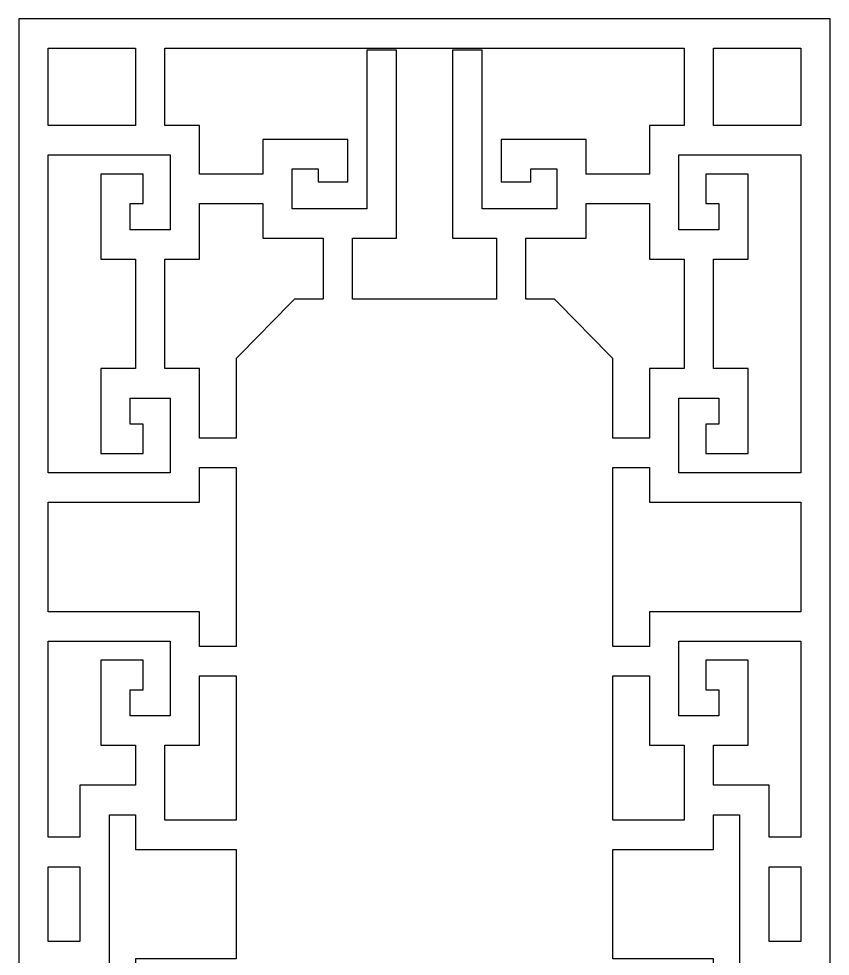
# Model space of a CAD drawing. Header units: centimetres. Extents: x -33 to 28, y -87 to 46.
# Drawn here: x -32.7 to 28.3, y -24.7 to 45.8 of the extents above; entities that cross this region are included whole.
import ezdxf

# ---------------------------------------------------------------- set-up
doc = ezdxf.new("R2010")
doc.units = ezdxf.units.CM
doc.header["$MEASUREMENT"] = 0
doc.layers.add('layer 1', color=7, linetype='Continuous')

msp = doc.modelspace()

# ---------------------------------------------------------------- linework, layer by layer
at = {"layer": 'layer 1', "color": 242}
for points, knots in [([(28.32138, 45.78749), (28.32138, 45.78749), (28.32138, 37.75961), (28.32138, 37.75961), (28.32138, 37.75961), (28.32138, 37.75961), (28.32138, 35.55055), (28.32138, 35.55055), (28.32138, 35.55055), (28.32138, 35.55055), (28.32138, 11.66928), (28.32138, 11.66928), (28.32138, 11.66928), (28.32138, 11.66928), (28.32138, 9.46022), (28.32138, 9.46022), (28.32138, 9.46022), (28.32138, 9.46022), (28.32138, 1.23308), (28.32138, 1.23308), (28.32138, 1.23308), (28.32138, 1.23308), (28.32138, -0.97598), (28.32138, -0.97598), (28.32138, -0.97598), (28.32138, -0.97598), (28.32138, -40.5116), (28.32138, -40.5116), (28.32138, -40.5116), (28.32138, -40.5116), (28.32138, -42.72066), (28.32138, -42.72066), (28.32138, -42.72066), (28.32138, -42.72066), (28.32138, -50.9478), (28.32138, -50.9478), (28.32138, -50.9478), (28.32138, -50.9478), (28.32138, -53.15686), (28.32138, -53.15686), (28.32138, -53.15686), (28.32138, -53.15686), (28.32138, -77.03813), (28.32138, -77.03813), (28.32138, -77.03813), (28.32138, -77.03813), (28.32138, -79.24719), (28.32138, -79.24719), (28.32138, -79.24719), (28.32138, -79.24719), (28.32138, -87.27496), (28.32138, -87.27496), (28.32138, -87.27496), (28.32138, -87.27496), (-32.66557, -87.27496), (-32.66557, -87.27496), (-32.66557, -87.27496), (-32.66557, -87.27496), (-32.66557, 45.78749), (-32.66557, 45.78749), (-32.66557, 45.78749), (-32.66557, 45.78749), (28.32138, 45.78749), (28.32138, 45.78749)], [0, 0, 0, 0, 0.05882353, 0.05882353, 0.05882353, 0.05882353, 0.11764706, 0.11764706, 0.11764706, 0.11764706, 0.17647059, 0.17647059, 0.17647059, 0.17647059, 0.23529412, 0.23529412, 0.23529412, 0.23529412, 0.29411765, 0.29411765, 0.29411765, 0.29411765, 0.35294118, 0.35294118, 0.35294118, 0.35294118, 0.41176471, 0.41176471, 0.41176471, 0.41176471, 0.47058824, 0.47058824, 0.47058824, 0.47058824, 0.52941176, 0.52941176, 0.52941176, 0.52941176, 0.58823529, 0.58823529, 0.58823529, 0.58823529, 0.64705882, 0.64705882, 0.64705882, 0.64705882, 0.70588235, 0.70588235, 0.70588235, 0.70588235, 0.76470588, 0.76470588, 0.76470588, 0.76470588, 0.82352941, 0.82352941, 0.82352941, 0.82352941, 0.88235294, 0.88235294, 0.88235294, 0.88235294, 1, 1, 1, 1]), ([(-30.44787, 37.75972), (-30.44787, 37.75972), (-23.89249, 37.75978), (-23.89249, 37.75978), (-23.89249, 37.75978), (-23.89249, 37.75978), (-23.89249, 43.56984), (-23.89249, 43.56984), (-23.89249, 43.56984), (-23.89249, 43.56984), (-30.44787, 43.56984), (-30.44787, 43.56984), (-30.44787, 43.56984), (-30.44787, 43.56984), (-30.44787, 37.75972), (-30.44787, 37.75972)], [0, 0, 0, 0, 0.2, 0.2, 0.2, 0.2, 0.4, 0.4, 0.4, 0.4, 0.6, 0.6, 0.6, 0.6, 1, 1, 1, 1]), ([(-21.67478, 43.56984), (-21.67478, 43.56984), (-21.67478, 37.75978), (-21.67478, 37.75978), (-21.67478, 37.75978), (-21.67478, 37.75978), (-20.17472, 37.75978), (-20.17472, 37.75978), (-20.17472, 37.75978), (-20.17472, 37.75978), (-19.07025, 37.75978), (-19.07025, 37.75978), (-19.07025, 37.75978), (-19.07025, 37.75978), (-19.0702, 36.65525), (-19.0702, 36.65525), (-19.0702, 36.65525), (-19.0702, 36.65525), (-19.0702, 34.10716), (-19.0702, 34.10716), (-19.0702, 34.10716), (-19.0702, 34.10716), (-14.32602, 34.10716), (-14.32602, 34.10716), (-14.32602, 34.10716), (-14.32602, 34.10716), (-14.32602, 35.61165), (-14.32602, 35.61165), (-14.32602, 35.61165), (-14.32602, 35.61165), (-14.32602, 36.7205), (-14.32602, 36.7205), (-14.32602, 36.7205), (-14.32602, 36.7205), (-13.21717, 36.7205), (-13.21717, 36.7205), (-13.21717, 36.7205), (-13.21717, 36.7205), (-9.04266, 36.7205), (-9.04266, 36.7205), (-9.04266, 36.7205), (-9.04266, 36.7205), (-7.93381, 36.7205), (-7.93381, 36.7205), (-7.93381, 36.7205), (-7.93381, 36.7205), (-7.93381, 35.61165), (-7.93381, 35.61165), (-7.93381, 35.61165), (-7.93381, 35.61165), (-7.93381, 33.5244), (-7.93381, 33.5244), (-7.93381, 33.5244), (-7.93381, 33.5244), (-10.15152, 33.5244), (-10.15152, 33.5244), (-10.15152, 33.5244), (-10.15152, 33.5244), (-10.15152, 34.5028), (-10.15152, 34.5028), (-10.15152, 34.5028), (-10.15152, 34.5028), (-12.10831, 34.5028), (-12.10831, 34.5028), (-12.10831, 34.5028), (-12.10831, 34.5028), (-12.10831, 31.49808), (-12.10831, 31.49808), (-12.10831, 31.49808), (-12.10831, 31.49808), (-6.49452, 31.49814), (-6.49452, 31.49814), (-6.49452, 31.49814), (-6.49452, 31.49814), (-6.49457, 43.43888), (-6.49457, 43.43888), (-6.49457, 43.43888), (-6.49457, 43.43888), (-4.28552, 43.43888), (-4.28552, 43.43888), (-4.28552, 43.43888), (-4.28552, 43.43888), (-4.28546, 30.39361), (-4.28546, 30.39361), (-4.28546, 30.39361), (-4.28546, 30.39361), (-4.28546, 29.28908), (-4.28546, 29.28908), (-4.28546, 29.28908), (-4.28546, 29.28908), (-5.38999, 29.28908), (-5.38999, 29.28908), (-5.38999, 29.28908), (-5.38999, 29.28908), (-7.59029, 29.28908), (-7.59029, 29.28908), (-7.59029, 29.28908), (-7.59029, 29.28908), (-7.59023, 24.71927), (-7.59023, 24.71927), (-7.59023, 24.71927), (-7.59023, 24.71927), (3.24593, 24.71927), (3.24593, 24.71927), (3.24593, 24.71927), (3.24593, 24.71927), (3.24598, 29.28908), (3.24598, 29.28908), (3.24598, 29.28908), (3.24598, 29.28908), (1.04574, 29.28908), (1.04574, 29.28908), (1.04574, 29.28908), (1.04574, 29.28908), (-0.05884, 29.28908), (-0.05884, 29.28908), (-0.05884, 29.28908), (-0.05884, 29.28908), (-0.05879, 30.39361), (-0.05879, 30.39361), (-0.05879, 30.39361), (-0.05879, 30.39361), (-0.05873, 43.43888), (-0.05873, 43.43888), (-0.05873, 43.43888), (-0.05873, 43.43888), (2.15033, 43.43888), (2.15033, 43.43888), (2.15033, 43.43888), (2.15033, 43.43888), (2.15027, 31.49814), (2.15027, 31.49814), (2.15027, 31.49814), (2.15027, 31.49814), (7.76401, 31.49808), (7.76401, 31.49808), (7.76401, 31.49808), (7.76401, 31.49808), (7.76401, 34.5028), (7.76401, 34.5028), (7.76401, 34.5028), (7.76401, 34.5028), (5.80721, 34.5028), (5.80721, 34.5028), (5.80721, 34.5028), (5.80721, 34.5028), (5.80721, 33.5244), (5.80721, 33.5244), (5.80721, 33.5244), (5.80721, 33.5244), (3.58951, 33.5244), (3.58951, 33.5244), (3.58951, 33.5244), (3.58951, 33.5244), (3.58951, 35.61165), (3.58951, 35.61165), (3.58951, 35.61165), (3.58951, 35.61165), (3.58951, 36.7205), (3.58951, 36.7205), (3.58951, 36.7205), (3.58951, 36.7205), (4.69836, 36.7205), (4.69836, 36.7205), (4.69836, 36.7205), (4.69836, 36.7205), (8.87286, 36.7205), (8.87286, 36.7205), (8.87286, 36.7205), (8.87286, 36.7205), (9.98172, 36.7205), (9.98172, 36.7205), (9.98172, 36.7205), (9.98172, 36.7205), (9.98172, 35.61165), (9.98172, 35.61165), (9.98172, 35.61165), (9.98172, 35.61165), (9.98172, 34.10716), (9.98172, 34.10716), (9.98172, 34.10716), (9.98172, 34.10716), (14.726, 34.10716), (14.726, 34.10716), (14.726, 34.10716), (14.726, 34.10716), (14.726, 36.65514), (14.726, 36.65514), (14.726, 36.65514), (14.726, 36.65514), (14.726, 37.75967), (14.726, 37.75967), (14.726, 37.75967), (14.726, 37.75967), (15.83053, 37.75967), (15.83053, 37.75967), (15.83053, 37.75967), (15.83053, 37.75967), (17.3307, 37.75967), (17.3307, 37.75967), (17.3307, 37.75967), (17.3307, 37.75967), (17.3307, 43.56984), (17.3307, 43.56984), (17.3307, 43.56984), (17.3307, 43.56984), (-21.67478, 43.56984), (-21.67478, 43.56984)], [0, 0, 0, 0, 0.01886792, 0.01886792, 0.01886792, 0.01886792, 0.03773585, 0.03773585, 0.03773585, 0.03773585, 0.05660377, 0.05660377, 0.05660377, 0.05660377, 0.0754717, 0.0754717, 0.0754717, 0.0754717, 0.09433962, 0.09433962, 0.09433962, 0.09433962, 0.11320755, 0.11320755, 0.11320755, 0.11320755, 0.13207547, 0.13207547, 0.13207547, 0.13207547, 0.1509434, 0.1509434, 0.1509434, 0.1509434, 0.16981132, 0.16981132, 0.16981132, 0.16981132, 0.18867925, 0.18867925, 0.18867925, 0.18867925, 0.20754717, 0.20754717, 0.20754717, 0.20754717, 0.22641509, 0.22641509, 0.22641509, 0.22641509, 0.24528302, 0.24528302, 0.24528302, 0.24528302, 0.26415094, 0.26415094, 0.26415094, 0.26415094, 0.28301887, 0.28301887, 0.28301887, 0.28301887, 0.30188679, 0.30188679, 0.30188679, 0.30188679, 0.32075472, 0.32075472, 0.32075472, 0.32075472, 0.33962264, 0.33962264, 0.33962264, 0.33962264, 0.35849057, 0.35849057, 0.35849057, 0.35849057, 0.37735849, 0.37735849, 0.37735849, 0.37735849, 0.39622642, 0.39622642, 0.39622642, 0.39622642, 0.41509434, 0.41509434, 0.41509434, 0.41509434, 0.43396226, 0.43396226, 0.43396226, 0.43396226, 0.45283019, 0.45283019, 0.45283019, 0.45283019, 0.47169811, 0.47169811, 0.47169811, 0.47169811, 0.49056604, 0.49056604, 0.49056604, 0.49056604, 0.50943396, 0.50943396, 0.50943396, 0.50943396, 0.52830189, 0.52830189, 0.52830189, 0.52830189, 0.54716981, 0.54716981, 0.54716981, 0.54716981, 0.56603774, 0.56603774, 0.56603774, 0.56603774, 0.58490566, 0.58490566, 0.58490566, 0.58490566, 0.60377358, 0.60377358, 0.60377358, 0.60377358, 0.62264151, 0.62264151, 0.62264151, 0.62264151, 0.64150943, 0.64150943, 0.64150943, 0.64150943, 0.66037736, 0.66037736, 0.66037736, 0.66037736, 0.67924528, 0.67924528, 0.67924528, 0.67924528, 0.69811321, 0.69811321, 0.69811321, 0.69811321, 0.71698113, 0.71698113, 0.71698113, 0.71698113, 0.73584906, 0.73584906, 0.73584906, 0.73584906, 0.75471698, 0.75471698, 0.75471698, 0.75471698, 0.77358491, 0.77358491, 0.77358491, 0.77358491, 0.79245283, 0.79245283, 0.79245283, 0.79245283, 0.81132075, 0.81132075, 0.81132075, 0.81132075, 0.83018868, 0.83018868, 0.83018868, 0.83018868, 0.8490566, 0.8490566, 0.8490566, 0.8490566, 0.86792453, 0.86792453, 0.86792453, 0.86792453, 0.88679245, 0.88679245, 0.88679245, 0.88679245, 0.90566038, 0.90566038, 0.90566038, 0.90566038, 0.9245283, 0.9245283, 0.9245283, 0.9245283, 0.94339623, 0.94339623, 0.94339623, 0.94339623, 0.96226415, 0.96226415, 0.96226415, 0.96226415, 1, 1, 1, 1]), ([(19.54841, 43.56984), (19.54841, 43.56984), (19.54841, 37.75967), (19.54841, 37.75967), (19.54841, 37.75967), (19.54841, 37.75967), (26.10367, 37.75961), (26.10367, 37.75961), (26.10367, 37.75961), (26.10367, 37.75961), (26.10367, 43.56984), (26.10367, 43.56984), (26.10367, 43.56984), (26.10367, 43.56984), (19.54841, 43.56984), (19.54841, 43.56984)], [0, 0, 0, 0, 0.2, 0.2, 0.2, 0.2, 0.4, 0.4, 0.4, 0.4, 0.6, 0.6, 0.6, 0.6, 1, 1, 1, 1]), ([(-30.44787, 11.66939), (-30.44787, 11.66939), (-21.27925, 11.66934), (-21.27925, 11.66934), (-21.27925, 11.66934), (-21.27925, 11.66934), (-21.2792, 17.28307), (-21.2792, 17.28307), (-21.2792, 17.28307), (-21.2792, 17.28307), (-24.28391, 17.28307), (-24.28391, 17.28307), (-24.28391, 17.28307), (-24.28391, 17.28307), (-24.28391, 15.32628), (-24.28391, 15.32628), (-24.28391, 15.32628), (-24.28391, 15.32628), (-23.30552, 15.32628), (-23.30552, 15.32628), (-23.30552, 15.32628), (-23.30552, 15.32628), (-23.30552, 13.10857), (-23.30552, 13.10857), (-23.30552, 13.10857), (-23.30552, 13.10857), (-25.39277, 13.10857), (-25.39277, 13.10857), (-25.39277, 13.10857), (-25.39277, 13.10857), (-26.50162, 13.10857), (-26.50162, 13.10857), (-26.50162, 13.10857), (-26.50162, 13.10857), (-26.50162, 14.21743), (-26.50162, 14.21743), (-26.50162, 14.21743), (-26.50162, 14.21743), (-26.50162, 18.39193), (-26.50162, 18.39193), (-26.50162, 18.39193), (-26.50162, 18.39193), (-26.50162, 19.50078), (-26.50162, 19.50078), (-26.50162, 19.50078), (-26.50162, 19.50078), (-25.39277, 19.50078), (-25.39277, 19.50078), (-25.39277, 19.50078), (-25.39277, 19.50078), (-23.89249, 19.50078), (-23.89249, 19.50078), (-23.89249, 19.50078), (-23.89249, 19.50078), (-23.89249, 27.71927), (-23.89249, 27.71927), (-23.89249, 27.71927), (-23.89249, 27.71927), (-25.39277, 27.71927), (-25.39277, 27.71927), (-25.39277, 27.71927), (-25.39277, 27.71927), (-26.50162, 27.71927), (-26.50162, 27.71927), (-26.50162, 27.71927), (-26.50162, 27.71927), (-26.50162, 28.82813), (-26.50162, 28.82813), (-26.50162, 28.82813), (-26.50162, 28.82813), (-26.50162, 33.00263), (-26.50162, 33.00263), (-26.50162, 33.00263), (-26.50162, 33.00263), (-26.50162, 34.11148), (-26.50162, 34.11148), (-26.50162, 34.11148), (-26.50162, 34.11148), (-25.39277, 34.11148), (-25.39277, 34.11148), (-25.39277, 34.11148), (-25.39277, 34.11148), (-23.30552, 34.11148), (-23.30552, 34.11148), (-23.30552, 34.11148), (-23.30552, 34.11148), (-23.30552, 31.89377), (-23.30552, 31.89377), (-23.30552, 31.89377), (-23.30552, 31.89377), (-24.28391, 31.89377), (-24.28391, 31.89377), (-24.28391, 31.89377), (-24.28391, 31.89377), (-24.28391, 29.93698), (-24.28391, 29.93698), (-24.28391, 29.93698), (-24.28391, 29.93698), (-21.2792, 29.93698), (-21.2792, 29.93698), (-21.2792, 29.93698), (-21.2792, 29.93698), (-21.27925, 35.55072), (-21.27925, 35.55072), (-21.27925, 35.55072), (-21.27925, 35.55072), (-30.44787, 35.55066), (-30.44787, 35.55066), (-30.44787, 35.55066), (-30.44787, 35.55066), (-30.44787, 11.66939), (-30.44787, 11.66939)], [0, 0, 0, 0, 0.03448276, 0.03448276, 0.03448276, 0.03448276, 0.06896552, 0.06896552, 0.06896552, 0.06896552, 0.10344828, 0.10344828, 0.10344828, 0.10344828, 0.13793103, 0.13793103, 0.13793103, 0.13793103, 0.17241379, 0.17241379, 0.17241379, 0.17241379, 0.20689655, 0.20689655, 0.20689655, 0.20689655, 0.24137931, 0.24137931, 0.24137931, 0.24137931, 0.27586207, 0.27586207, 0.27586207, 0.27586207, 0.31034483, 0.31034483, 0.31034483, 0.31034483, 0.34482759, 0.34482759, 0.34482759, 0.34482759, 0.37931034, 0.37931034, 0.37931034, 0.37931034, 0.4137931, 0.4137931, 0.4137931, 0.4137931, 0.44827586, 0.44827586, 0.44827586, 0.44827586, 0.48275862, 0.48275862, 0.48275862, 0.48275862, 0.51724138, 0.51724138, 0.51724138, 0.51724138, 0.55172414, 0.55172414, 0.55172414, 0.55172414, 0.5862069, 0.5862069, 0.5862069, 0.5862069, 0.62068966, 0.62068966, 0.62068966, 0.62068966, 0.65517241, 0.65517241, 0.65517241, 0.65517241, 0.68965517, 0.68965517, 0.68965517, 0.68965517, 0.72413793, 0.72413793, 0.72413793, 0.72413793, 0.75862069, 0.75862069, 0.75862069, 0.75862069, 0.79310345, 0.79310345, 0.79310345, 0.79310345, 0.82758621, 0.82758621, 0.82758621, 0.82758621, 0.86206897, 0.86206897, 0.86206897, 0.86206897, 0.89655172, 0.89655172, 0.89655172, 0.89655172, 0.93103448, 0.93103448, 0.93103448, 0.93103448, 1, 1, 1, 1]), ([(26.10367, 35.55055), (26.10367, 35.55055), (16.93506, 35.55061), (16.93506, 35.55061), (16.93506, 35.55061), (16.93506, 35.55061), (16.93501, 29.93687), (16.93501, 29.93687), (16.93501, 29.93687), (16.93501, 29.93687), (19.93972, 29.93687), (19.93972, 29.93687), (19.93972, 29.93687), (19.93972, 29.93687), (19.93972, 31.89366), (19.93972, 31.89366), (19.93972, 31.89366), (19.93972, 31.89366), (18.96132, 31.89366), (18.96132, 31.89366), (18.96132, 31.89366), (18.96132, 31.89366), (18.96132, 34.11137), (18.96132, 34.11137), (18.96132, 34.11137), (18.96132, 34.11137), (21.04858, 34.11137), (21.04858, 34.11137), (21.04858, 34.11137), (21.04858, 34.11137), (22.15743, 34.11137), (22.15743, 34.11137), (22.15743, 34.11137), (22.15743, 34.11137), (22.15743, 33.00252), (22.15743, 33.00252), (22.15743, 33.00252), (22.15743, 33.00252), (22.15743, 28.82802), (22.15743, 28.82802), (22.15743, 28.82802), (22.15743, 28.82802), (22.15743, 27.71916), (22.15743, 27.71916), (22.15743, 27.71916), (22.15743, 27.71916), (21.04858, 27.71916), (21.04858, 27.71916), (21.04858, 27.71916), (21.04858, 27.71916), (19.54841, 27.71916), (19.54841, 27.71916), (19.54841, 27.71916), (19.54841, 27.71916), (19.54841, 19.50073), (19.54841, 19.50073), (19.54841, 19.50073), (19.54841, 19.50073), (21.04858, 19.50073), (21.04858, 19.50073), (21.04858, 19.50073), (21.04858, 19.50073), (22.15743, 19.50073), (22.15743, 19.50073), (22.15743, 19.50073), (22.15743, 19.50073), (22.15743, 18.39187), (22.15743, 18.39187), (22.15743, 18.39187), (22.15743, 18.39187), (22.15743, 14.21732), (22.15743, 14.21732), (22.15743, 14.21732), (22.15743, 14.21732), (22.15743, 13.10846), (22.15743, 13.10846), (22.15743, 13.10846), (22.15743, 13.10846), (21.04858, 13.10846), (21.04858, 13.10846), (21.04858, 13.10846), (21.04858, 13.10846), (18.96132, 13.10846), (18.96132, 13.10846), (18.96132, 13.10846), (18.96132, 13.10846), (18.96132, 15.32617), (18.96132, 15.32617), (18.96132, 15.32617), (18.96132, 15.32617), (19.93972, 15.32617), (19.93972, 15.32617), (19.93972, 15.32617), (19.93972, 15.32617), (19.93972, 17.28302), (19.93972, 17.28302), (19.93972, 17.28302), (19.93972, 17.28302), (16.93501, 17.28302), (16.93501, 17.28302), (16.93501, 17.28302), (16.93501, 17.28302), (16.93506, 11.66923), (16.93506, 11.66923), (16.93506, 11.66923), (16.93506, 11.66923), (26.10367, 11.66928), (26.10367, 11.66928), (26.10367, 11.66928), (26.10367, 11.66928), (26.10367, 35.55055), (26.10367, 35.55055)], [0, 0, 0, 0, 0.03448276, 0.03448276, 0.03448276, 0.03448276, 0.06896552, 0.06896552, 0.06896552, 0.06896552, 0.10344828, 0.10344828, 0.10344828, 0.10344828, 0.13793103, 0.13793103, 0.13793103, 0.13793103, 0.17241379, 0.17241379, 0.17241379, 0.17241379, 0.20689655, 0.20689655, 0.20689655, 0.20689655, 0.24137931, 0.24137931, 0.24137931, 0.24137931, 0.27586207, 0.27586207, 0.27586207, 0.27586207, 0.31034483, 0.31034483, 0.31034483, 0.31034483, 0.34482759, 0.34482759, 0.34482759, 0.34482759, 0.37931034, 0.37931034, 0.37931034, 0.37931034, 0.4137931, 0.4137931, 0.4137931, 0.4137931, 0.44827586, 0.44827586, 0.44827586, 0.44827586, 0.48275862, 0.48275862, 0.48275862, 0.48275862, 0.51724138, 0.51724138, 0.51724138, 0.51724138, 0.55172414, 0.55172414, 0.55172414, 0.55172414, 0.5862069, 0.5862069, 0.5862069, 0.5862069, 0.62068966, 0.62068966, 0.62068966, 0.62068966, 0.65517241, 0.65517241, 0.65517241, 0.65517241, 0.68965517, 0.68965517, 0.68965517, 0.68965517, 0.72413793, 0.72413793, 0.72413793, 0.72413793, 0.75862069, 0.75862069, 0.75862069, 0.75862069, 0.79310345, 0.79310345, 0.79310345, 0.79310345, 0.82758621, 0.82758621, 0.82758621, 0.82758621, 0.86206897, 0.86206897, 0.86206897, 0.86206897, 0.89655172, 0.89655172, 0.89655172, 0.89655172, 0.93103448, 0.93103448, 0.93103448, 0.93103448, 1, 1, 1, 1]), ([(-16.32196, 14.28263), (-16.32196, 14.28263), (-16.32196, 19.80605), (-16.32196, 19.80605), (-16.32196, 19.80605), (-16.32196, 19.80605), (-16.32196, 20.25863), (-16.32196, 20.25863), (-16.32196, 20.25863), (-16.32196, 20.25863), (-16.00577, 20.58136), (-16.00577, 20.58136), (-16.00577, 20.58136), (-16.00577, 20.58136), (-12.27802, 24.38573), (-12.27802, 24.38573), (-12.27802, 24.38573), (-12.27802, 24.38573), (-11.95124, 24.71927), (-11.95124, 24.71927), (-11.95124, 24.71927), (-11.95124, 24.71927), (-11.48968, 24.71927), (-11.48968, 24.71927), (-11.48968, 24.71927), (-11.48968, 24.71927), (-9.79929, 24.71927), (-9.79929, 24.71927), (-9.79929, 24.71927), (-9.79929, 24.71927), (-9.79935, 29.28902), (-9.79935, 29.28902), (-9.79935, 29.28902), (-9.79935, 29.28902), (-13.21717, 29.28902), (-13.21717, 29.28902), (-13.21717, 29.28902), (-13.21717, 29.28902), (-14.32602, 29.28897), (-14.32602, 29.28897), (-14.32602, 29.28897), (-14.32602, 29.28897), (-14.32602, 30.39355), (-14.32602, 30.39355), (-14.32602, 30.39355), (-14.32602, 30.39355), (-14.32602, 31.8981), (-14.32602, 31.8981), (-14.32602, 31.8981), (-14.32602, 31.8981), (-19.07014, 31.8981), (-19.07014, 31.8981), (-19.07014, 31.8981), (-19.07014, 31.8981), (-19.07014, 28.82813), (-19.07014, 28.82813), (-19.07014, 28.82813), (-19.07014, 28.82813), (-19.07014, 27.71927), (-19.07014, 27.71927), (-19.07014, 27.71927), (-19.07014, 27.71927), (-20.17467, 27.71927), (-20.17467, 27.71927), (-20.17467, 27.71927), (-20.17467, 27.71927), (-21.67478, 27.71927), (-21.67478, 27.71927), (-21.67478, 27.71927), (-21.67478, 27.71927), (-21.67478, 19.50078), (-21.67478, 19.50078), (-21.67478, 19.50078), (-21.67478, 19.50078), (-20.17467, 19.50078), (-20.17467, 19.50078), (-20.17467, 19.50078), (-20.17467, 19.50078), (-19.07014, 19.50078), (-19.07014, 19.50078), (-19.07014, 19.50078), (-19.07014, 19.50078), (-19.07014, 18.39193), (-19.07014, 18.39193), (-19.07014, 18.39193), (-19.07014, 18.39193), (-19.0702, 14.28263), (-19.0702, 14.28263), (-19.0702, 14.28263), (-19.0702, 14.28263), (-16.32196, 14.28263), (-16.32196, 14.28263)], [0, 0, 0, 0, 0.04166667, 0.04166667, 0.04166667, 0.04166667, 0.08333333, 0.08333333, 0.08333333, 0.08333333, 0.125, 0.125, 0.125, 0.125, 0.16666667, 0.16666667, 0.16666667, 0.16666667, 0.20833333, 0.20833333, 0.20833333, 0.20833333, 0.25, 0.25, 0.25, 0.25, 0.29166667, 0.29166667, 0.29166667, 0.29166667, 0.33333333, 0.33333333, 0.33333333, 0.33333333, 0.375, 0.375, 0.375, 0.375, 0.41666667, 0.41666667, 0.41666667, 0.41666667, 0.45833333, 0.45833333, 0.45833333, 0.45833333, 0.5, 0.5, 0.5, 0.5, 0.54166667, 0.54166667, 0.54166667, 0.54166667, 0.58333333, 0.58333333, 0.58333333, 0.58333333, 0.625, 0.625, 0.625, 0.625, 0.66666667, 0.66666667, 0.66666667, 0.66666667, 0.70833333, 0.70833333, 0.70833333, 0.70833333, 0.75, 0.75, 0.75, 0.75, 0.79166667, 0.79166667, 0.79166667, 0.79166667, 0.83333333, 0.83333333, 0.83333333, 0.83333333, 0.875, 0.875, 0.875, 0.875, 0.91666667, 0.91666667, 0.91666667, 0.91666667, 1, 1, 1, 1]), ([(5.45499, 24.71927), (5.45499, 24.71927), (7.14555, 24.71927), (7.14555, 24.71927), (7.14555, 24.71927), (7.14555, 24.71927), (7.60705, 24.71927), (7.60705, 24.71927), (7.60705, 24.71927), (7.60705, 24.71927), (7.93389, 24.38573), (7.93389, 24.38573), (7.93389, 24.38573), (7.93389, 24.38573), (11.66157, 20.58136), (11.66157, 20.58136), (11.66157, 20.58136), (11.66157, 20.58136), (11.97776, 20.25863), (11.97776, 20.25863), (11.97776, 20.25863), (11.97776, 20.25863), (11.97776, 19.80605), (11.97776, 19.80605), (11.97776, 19.80605), (11.97776, 19.80605), (11.97776, 14.28263), (11.97776, 14.28263), (11.97776, 14.28263), (11.97776, 14.28263), (14.726, 14.28263), (14.726, 14.28263), (14.726, 14.28263), (14.726, 14.28263), (14.72595, 18.39187), (14.72595, 18.39187), (14.72595, 18.39187), (14.72595, 18.39187), (14.72589, 19.50073), (14.72589, 19.50073), (14.72589, 19.50073), (14.72589, 19.50073), (15.83048, 19.50073), (15.83048, 19.50073), (15.83048, 19.50073), (15.83048, 19.50073), (17.3307, 19.50073), (17.3307, 19.50073), (17.3307, 19.50073), (17.3307, 19.50073), (17.3307, 27.71916), (17.3307, 27.71916), (17.3307, 27.71916), (17.3307, 27.71916), (15.83048, 27.71916), (15.83048, 27.71916), (15.83048, 27.71916), (15.83048, 27.71916), (14.72589, 27.71916), (14.72589, 27.71916), (14.72589, 27.71916), (14.72589, 27.71916), (14.72595, 28.82802), (14.72595, 28.82802), (14.72595, 28.82802), (14.72595, 28.82802), (14.72595, 31.8981), (14.72595, 31.8981), (14.72595, 31.8981), (14.72595, 31.8981), (9.98172, 31.8981), (9.98172, 31.8981), (9.98172, 31.8981), (9.98172, 31.8981), (9.98172, 30.39355), (9.98172, 30.39355), (9.98172, 30.39355), (9.98172, 30.39355), (9.98172, 29.28897), (9.98172, 29.28897), (9.98172, 29.28897), (9.98172, 29.28897), (8.87286, 29.28902), (8.87286, 29.28902), (8.87286, 29.28902), (8.87286, 29.28902), (5.45504, 29.28902), (5.45504, 29.28902), (5.45504, 29.28902), (5.45504, 29.28902), (5.45499, 24.71927), (5.45499, 24.71927)], [0, 0, 0, 0, 0.04166667, 0.04166667, 0.04166667, 0.04166667, 0.08333333, 0.08333333, 0.08333333, 0.08333333, 0.125, 0.125, 0.125, 0.125, 0.16666667, 0.16666667, 0.16666667, 0.16666667, 0.20833333, 0.20833333, 0.20833333, 0.20833333, 0.25, 0.25, 0.25, 0.25, 0.29166667, 0.29166667, 0.29166667, 0.29166667, 0.33333333, 0.33333333, 0.33333333, 0.33333333, 0.375, 0.375, 0.375, 0.375, 0.41666667, 0.41666667, 0.41666667, 0.41666667, 0.45833333, 0.45833333, 0.45833333, 0.45833333, 0.5, 0.5, 0.5, 0.5, 0.54166667, 0.54166667, 0.54166667, 0.54166667, 0.58333333, 0.58333333, 0.58333333, 0.58333333, 0.625, 0.625, 0.625, 0.625, 0.66666667, 0.66666667, 0.66666667, 0.66666667, 0.70833333, 0.70833333, 0.70833333, 0.70833333, 0.75, 0.75, 0.75, 0.75, 0.79166667, 0.79166667, 0.79166667, 0.79166667, 0.83333333, 0.83333333, 0.83333333, 0.83333333, 0.875, 0.875, 0.875, 0.875, 0.91666667, 0.91666667, 0.91666667, 0.91666667, 1, 1, 1, 1]), ([(-30.44787, 1.23314), (-30.44787, 1.23314), (-20.17472, 1.23319), (-20.17472, 1.23319), (-20.17472, 1.23319), (-20.17472, 1.23319), (-19.07025, 1.23319), (-19.07025, 1.23319), (-19.07025, 1.23319), (-19.07025, 1.23319), (-19.0702, 0.12866), (-19.0702, 0.12866), (-19.0702, 0.12866), (-19.0702, 0.12866), (-19.0702, -1.37173), (-19.0702, -1.37173), (-19.0702, -1.37173), (-19.0702, -1.37173), (-16.32196, -1.37173), (-16.32196, -1.37173), (-16.32196, -1.37173), (-16.32196, -1.37173), (-16.32196, 12.06492), (-16.32196, 12.06492), (-16.32196, 12.06492), (-16.32196, 12.06492), (-19.0702, 12.06492), (-19.0702, 12.06492), (-19.0702, 12.06492), (-19.0702, 12.06492), (-19.0702, 10.56481), (-19.0702, 10.56481), (-19.0702, 10.56481), (-19.0702, 10.56481), (-19.07025, 9.46022), (-19.07025, 9.46022), (-19.07025, 9.46022), (-19.07025, 9.46022), (-20.17472, 9.46028), (-20.17472, 9.46028), (-20.17472, 9.46028), (-20.17472, 9.46028), (-30.44787, 9.46033), (-30.44787, 9.46033), (-30.44787, 9.46033), (-30.44787, 9.46033), (-30.44787, 1.23314), (-30.44787, 1.23314)], [0, 0, 0, 0, 0.07692308, 0.07692308, 0.07692308, 0.07692308, 0.15384615, 0.15384615, 0.15384615, 0.15384615, 0.23076923, 0.23076923, 0.23076923, 0.23076923, 0.30769231, 0.30769231, 0.30769231, 0.30769231, 0.38461538, 0.38461538, 0.38461538, 0.38461538, 0.46153846, 0.46153846, 0.46153846, 0.46153846, 0.53846154, 0.53846154, 0.53846154, 0.53846154, 0.61538462, 0.61538462, 0.61538462, 0.61538462, 0.69230769, 0.69230769, 0.69230769, 0.69230769, 0.76923077, 0.76923077, 0.76923077, 0.76923077, 0.84615385, 0.84615385, 0.84615385, 0.84615385, 1, 1, 1, 1]), ([(26.10367, 9.46022), (26.10367, 9.46022), (15.83053, 9.46017), (15.83053, 9.46017), (15.83053, 9.46017), (15.83053, 9.46017), (14.726, 9.46011), (14.726, 9.46011), (14.726, 9.46011), (14.726, 9.46011), (14.726, 10.5647), (14.726, 10.5647), (14.726, 10.5647), (14.726, 10.5647), (14.726, 12.06492), (14.726, 12.06492), (14.726, 12.06492), (14.726, 12.06492), (11.97776, 12.06492), (11.97776, 12.06492), (11.97776, 12.06492), (11.97776, 12.06492), (11.97776, -1.37173), (11.97776, -1.37173), (11.97776, -1.37173), (11.97776, -1.37173), (14.726, -1.37173), (14.726, -1.37173), (14.726, -1.37173), (14.726, -1.37173), (14.726, 0.12861), (14.726, 0.12861), (14.726, 0.12861), (14.726, 0.12861), (14.726, 1.23314), (14.726, 1.23314), (14.726, 1.23314), (14.726, 1.23314), (15.83053, 1.23314), (15.83053, 1.23314), (15.83053, 1.23314), (15.83053, 1.23314), (26.10367, 1.23308), (26.10367, 1.23308), (26.10367, 1.23308), (26.10367, 1.23308), (26.10367, 9.46022), (26.10367, 9.46022)], [0, 0, 0, 0, 0.07692308, 0.07692308, 0.07692308, 0.07692308, 0.15384615, 0.15384615, 0.15384615, 0.15384615, 0.23076923, 0.23076923, 0.23076923, 0.23076923, 0.30769231, 0.30769231, 0.30769231, 0.30769231, 0.38461538, 0.38461538, 0.38461538, 0.38461538, 0.46153846, 0.46153846, 0.46153846, 0.46153846, 0.53846154, 0.53846154, 0.53846154, 0.53846154, 0.61538462, 0.61538462, 0.61538462, 0.61538462, 0.69230769, 0.69230769, 0.69230769, 0.69230769, 0.76923077, 0.76923077, 0.76923077, 0.76923077, 0.84615385, 0.84615385, 0.84615385, 0.84615385, 1, 1, 1, 1]), ([(-30.44787, -15.72129), (-30.44787, -15.72129), (-28.0671, -15.72129), (-28.0671, -15.72129), (-28.0671, -15.72129), (-28.0671, -15.72129), (-28.0671, -12.91656), (-28.0671, -12.91656), (-28.0671, -12.91656), (-28.0671, -12.91656), (-28.0671, -11.8077), (-28.0671, -11.8077), (-28.0671, -11.8077), (-28.0671, -11.8077), (-26.95825, -11.8077), (-26.95825, -11.8077), (-26.95825, -11.8077), (-26.95825, -11.8077), (-23.88822, -11.8077), (-23.88822, -11.8077), (-23.88822, -11.8077), (-23.88822, -11.8077), (-23.88828, -8.80737), (-23.88828, -8.80737), (-23.88828, -8.80737), (-23.88828, -8.80737), (-25.39277, -8.80737), (-25.39277, -8.80737), (-25.39277, -8.80737), (-25.39277, -8.80737), (-26.50162, -8.80737), (-26.50162, -8.80737), (-26.50162, -8.80737), (-26.50162, -8.80737), (-26.50162, -7.69851), (-26.50162, -7.69851), (-26.50162, -7.69851), (-26.50162, -7.69851), (-26.50162, -3.52401), (-26.50162, -3.52401), (-26.50162, -3.52401), (-26.50162, -3.52401), (-26.50162, -2.41516), (-26.50162, -2.41516), (-26.50162, -2.41516), (-26.50162, -2.41516), (-25.39277, -2.41516), (-25.39277, -2.41516), (-25.39277, -2.41516), (-25.39277, -2.41516), (-23.30552, -2.41516), (-23.30552, -2.41516), (-23.30552, -2.41516), (-23.30552, -2.41516), (-23.30552, -4.63286), (-23.30552, -4.63286), (-23.30552, -4.63286), (-23.30552, -4.63286), (-24.28391, -4.63286), (-24.28391, -4.63286), (-24.28391, -4.63286), (-24.28391, -4.63286), (-24.28391, -6.58966), (-24.28391, -6.58966), (-24.28391, -6.58966), (-24.28391, -6.58966), (-21.2792, -6.58966), (-21.2792, -6.58966), (-21.2792, -6.58966), (-21.2792, -6.58966), (-21.27925, -0.97587), (-21.27925, -0.97587), (-21.27925, -0.97587), (-21.27925, -0.97587), (-30.44787, -0.97592), (-30.44787, -0.97592), (-30.44787, -0.97592), (-30.44787, -0.97592), (-30.44787, -15.72129), (-30.44787, -15.72129)], [0, 0, 0, 0, 0.04761905, 0.04761905, 0.04761905, 0.04761905, 0.0952381, 0.0952381, 0.0952381, 0.0952381, 0.14285714, 0.14285714, 0.14285714, 0.14285714, 0.19047619, 0.19047619, 0.19047619, 0.19047619, 0.23809524, 0.23809524, 0.23809524, 0.23809524, 0.28571429, 0.28571429, 0.28571429, 0.28571429, 0.33333333, 0.33333333, 0.33333333, 0.33333333, 0.38095238, 0.38095238, 0.38095238, 0.38095238, 0.42857143, 0.42857143, 0.42857143, 0.42857143, 0.47619048, 0.47619048, 0.47619048, 0.47619048, 0.52380952, 0.52380952, 0.52380952, 0.52380952, 0.57142857, 0.57142857, 0.57142857, 0.57142857, 0.61904762, 0.61904762, 0.61904762, 0.61904762, 0.66666667, 0.66666667, 0.66666667, 0.66666667, 0.71428571, 0.71428571, 0.71428571, 0.71428571, 0.76190476, 0.76190476, 0.76190476, 0.76190476, 0.80952381, 0.80952381, 0.80952381, 0.80952381, 0.85714286, 0.85714286, 0.85714286, 0.85714286, 0.9047619, 0.9047619, 0.9047619, 0.9047619, 1, 1, 1, 1]), ([(26.10367, -0.97598), (26.10367, -0.97598), (16.93506, -0.97592), (16.93506, -0.97592), (16.93506, -0.97592), (16.93506, -0.97592), (16.93501, -6.58971), (16.93501, -6.58971), (16.93501, -6.58971), (16.93501, -6.58971), (19.93972, -6.58971), (19.93972, -6.58971), (19.93972, -6.58971), (19.93972, -6.58971), (19.93972, -4.63292), (19.93972, -4.63292), (19.93972, -4.63292), (19.93972, -4.63292), (18.96132, -4.63292), (18.96132, -4.63292), (18.96132, -4.63292), (18.96132, -4.63292), (18.96132, -2.41521), (18.96132, -2.41521), (18.96132, -2.41521), (18.96132, -2.41521), (21.04858, -2.41521), (21.04858, -2.41521), (21.04858, -2.41521), (21.04858, -2.41521), (22.15743, -2.41521), (22.15743, -2.41521), (22.15743, -2.41521), (22.15743, -2.41521), (22.15743, -3.52407), (22.15743, -3.52407), (22.15743, -3.52407), (22.15743, -3.52407), (22.15743, -7.69857), (22.15743, -7.69857), (22.15743, -7.69857), (22.15743, -7.69857), (22.15743, -8.80742), (22.15743, -8.80742), (22.15743, -8.80742), (22.15743, -8.80742), (21.04858, -8.80742), (21.04858, -8.80742), (21.04858, -8.80742), (21.04858, -8.80742), (19.54408, -8.80742), (19.54408, -8.80742), (19.54408, -8.80742), (19.54408, -8.80742), (19.54403, -11.80776), (19.54403, -11.80776), (19.54403, -11.80776), (19.54403, -11.80776), (22.61406, -11.80776), (22.61406, -11.80776), (22.61406, -11.80776), (22.61406, -11.80776), (23.72291, -11.80776), (23.72291, -11.80776), (23.72291, -11.80776), (23.72291, -11.80776), (23.72291, -12.91661), (23.72291, -12.91661), (23.72291, -12.91661), (23.72291, -12.91661), (23.72291, -15.72135), (23.72291, -15.72135), (23.72291, -15.72135), (23.72291, -15.72135), (26.10367, -15.72135), (26.10367, -15.72135), (26.10367, -15.72135), (26.10367, -15.72135), (26.10367, -0.97598), (26.10367, -0.97598)], [0, 0, 0, 0, 0.04761905, 0.04761905, 0.04761905, 0.04761905, 0.0952381, 0.0952381, 0.0952381, 0.0952381, 0.14285714, 0.14285714, 0.14285714, 0.14285714, 0.19047619, 0.19047619, 0.19047619, 0.19047619, 0.23809524, 0.23809524, 0.23809524, 0.23809524, 0.28571429, 0.28571429, 0.28571429, 0.28571429, 0.33333333, 0.33333333, 0.33333333, 0.33333333, 0.38095238, 0.38095238, 0.38095238, 0.38095238, 0.42857143, 0.42857143, 0.42857143, 0.42857143, 0.47619048, 0.47619048, 0.47619048, 0.47619048, 0.52380952, 0.52380952, 0.52380952, 0.52380952, 0.57142857, 0.57142857, 0.57142857, 0.57142857, 0.61904762, 0.61904762, 0.61904762, 0.61904762, 0.66666667, 0.66666667, 0.66666667, 0.66666667, 0.71428571, 0.71428571, 0.71428571, 0.71428571, 0.76190476, 0.76190476, 0.76190476, 0.76190476, 0.80952381, 0.80952381, 0.80952381, 0.80952381, 0.85714286, 0.85714286, 0.85714286, 0.85714286, 0.9047619, 0.9047619, 0.9047619, 0.9047619, 1, 1, 1, 1]), ([(-16.32196, -14.42105), (-16.32196, -14.42105), (-16.32196, -3.58943), (-16.32196, -3.58943), (-16.32196, -3.58943), (-16.32196, -3.58943), (-19.0702, -3.58943), (-19.0702, -3.58943), (-19.0702, -3.58943), (-19.0702, -3.58943), (-19.07014, -7.69851), (-19.07014, -7.69851), (-19.07014, -7.69851), (-19.07014, -7.69851), (-19.07014, -8.80737), (-19.07014, -8.80737), (-19.07014, -8.80737), (-19.07014, -8.80737), (-20.17467, -8.80737), (-20.17467, -8.80737), (-20.17467, -8.80737), (-20.17467, -8.80737), (-21.67922, -8.80737), (-21.67922, -8.80737), (-21.67922, -8.80737), (-21.67922, -8.80737), (-21.67916, -14.4211), (-21.67916, -14.4211), (-21.67916, -14.4211), (-21.67916, -14.4211), (-16.32196, -14.42105), (-16.32196, -14.42105)], [0, 0, 0, 0, 0.11111111, 0.11111111, 0.11111111, 0.11111111, 0.22222222, 0.22222222, 0.22222222, 0.22222222, 0.33333333, 0.33333333, 0.33333333, 0.33333333, 0.44444444, 0.44444444, 0.44444444, 0.44444444, 0.55555556, 0.55555556, 0.55555556, 0.55555556, 0.66666667, 0.66666667, 0.66666667, 0.66666667, 0.77777778, 0.77777778, 0.77777778, 0.77777778, 1, 1, 1, 1]), ([(11.97776, -3.58943), (11.97776, -3.58943), (11.97776, -14.4211), (11.97776, -14.4211), (11.97776, -14.4211), (11.97776, -14.4211), (17.33497, -14.42116), (17.33497, -14.42116), (17.33497, -14.42116), (17.33497, -14.42116), (17.33502, -8.80742), (17.33502, -8.80742), (17.33502, -8.80742), (17.33502, -8.80742), (15.83048, -8.80742), (15.83048, -8.80742), (15.83048, -8.80742), (15.83048, -8.80742), (14.72589, -8.80742), (14.72589, -8.80742), (14.72589, -8.80742), (14.72589, -8.80742), (14.72595, -7.69857), (14.72595, -7.69857), (14.72595, -7.69857), (14.72595, -7.69857), (14.726, -3.58943), (14.726, -3.58943), (14.726, -3.58943), (14.726, -3.58943), (11.97776, -3.58943), (11.97776, -3.58943)], [0, 0, 0, 0, 0.11111111, 0.11111111, 0.11111111, 0.11111111, 0.22222222, 0.22222222, 0.22222222, 0.22222222, 0.33333333, 0.33333333, 0.33333333, 0.33333333, 0.44444444, 0.44444444, 0.44444444, 0.44444444, 0.55555556, 0.55555556, 0.55555556, 0.55555556, 0.66666667, 0.66666667, 0.66666667, 0.66666667, 0.77777778, 0.77777778, 0.77777778, 0.77777778, 1, 1, 1, 1]), ([(-16.32196, -24.85736), (-16.32196, -24.85736), (-16.32196, -16.63011), (-16.32196, -16.63011), (-16.32196, -16.63011), (-16.32196, -16.63011), (-22.78369, -16.63016), (-22.78369, -16.63016), (-22.78369, -16.63016), (-22.78369, -16.63016), (-23.88822, -16.63016), (-23.88822, -16.63016), (-23.88822, -16.63016), (-23.88822, -16.63016), (-23.88822, -15.52563), (-23.88822, -15.52563), (-23.88822, -15.52563), (-23.88822, -15.52563), (-23.88822, -14.02541), (-23.88822, -14.02541), (-23.88822, -14.02541), (-23.88822, -14.02541), (-25.84939, -14.02541), (-25.84939, -14.02541), (-25.84939, -14.02541), (-25.84939, -14.02541), (-25.84939, -27.46206), (-25.84939, -27.46206), (-25.84939, -27.46206), (-25.84939, -27.46206), (-23.88822, -27.46206), (-23.88822, -27.46206), (-23.88822, -27.46206), (-23.88822, -27.46206), (-23.88822, -25.96183), (-23.88822, -25.96183), (-23.88822, -25.96183), (-23.88822, -25.96183), (-23.88822, -24.85725), (-23.88822, -24.85725), (-23.88822, -24.85725), (-23.88822, -24.85725), (-22.78369, -24.8573), (-22.78369, -24.8573), (-22.78369, -24.8573), (-22.78369, -24.8573), (-16.32196, -24.85736), (-16.32196, -24.85736)], [0, 0, 0, 0, 0.07692308, 0.07692308, 0.07692308, 0.07692308, 0.15384615, 0.15384615, 0.15384615, 0.15384615, 0.23076923, 0.23076923, 0.23076923, 0.23076923, 0.30769231, 0.30769231, 0.30769231, 0.30769231, 0.38461538, 0.38461538, 0.38461538, 0.38461538, 0.46153846, 0.46153846, 0.46153846, 0.46153846, 0.53846154, 0.53846154, 0.53846154, 0.53846154, 0.61538462, 0.61538462, 0.61538462, 0.61538462, 0.69230769, 0.69230769, 0.69230769, 0.69230769, 0.76923077, 0.76923077, 0.76923077, 0.76923077, 0.84615385, 0.84615385, 0.84615385, 0.84615385, 1, 1, 1, 1]), ([(11.97776, -16.63016), (11.97776, -16.63016), (11.97776, -24.85741), (11.97776, -24.85741), (11.97776, -24.85741), (11.97776, -24.85741), (18.4395, -24.85736), (18.4395, -24.85736), (18.4395, -24.85736), (18.4395, -24.85736), (19.54397, -24.8573), (19.54397, -24.8573), (19.54397, -24.8573), (19.54397, -24.8573), (19.54403, -25.96189), (19.54403, -25.96189), (19.54403, -25.96189), (19.54403, -25.96189), (19.54403, -27.46211), (19.54403, -27.46211), (19.54403, -27.46211), (19.54403, -27.46211), (21.5052, -27.46211), (21.5052, -27.46211), (21.5052, -27.46211), (21.5052, -27.46211), (21.5052, -14.02547), (21.5052, -14.02547), (21.5052, -14.02547), (21.5052, -14.02547), (19.54403, -14.02547), (19.54403, -14.02547), (19.54403, -14.02547), (19.54403, -14.02547), (19.54403, -15.52569), (19.54403, -15.52569), (19.54403, -15.52569), (19.54403, -15.52569), (19.54397, -16.63022), (19.54397, -16.63022), (19.54397, -16.63022), (19.54397, -16.63022), (18.4395, -16.63022), (18.4395, -16.63022), (18.4395, -16.63022), (18.4395, -16.63022), (11.97776, -16.63016), (11.97776, -16.63016)], [0, 0, 0, 0, 0.07692308, 0.07692308, 0.07692308, 0.07692308, 0.15384615, 0.15384615, 0.15384615, 0.15384615, 0.23076923, 0.23076923, 0.23076923, 0.23076923, 0.30769231, 0.30769231, 0.30769231, 0.30769231, 0.38461538, 0.38461538, 0.38461538, 0.38461538, 0.46153846, 0.46153846, 0.46153846, 0.46153846, 0.53846154, 0.53846154, 0.53846154, 0.53846154, 0.61538462, 0.61538462, 0.61538462, 0.61538462, 0.69230769, 0.69230769, 0.69230769, 0.69230769, 0.76923077, 0.76923077, 0.76923077, 0.76923077, 0.84615385, 0.84615385, 0.84615385, 0.84615385, 1, 1, 1, 1]), ([(-30.44787, -23.55268), (-30.44787, -23.55268), (-28.0671, -23.55274), (-28.0671, -23.55274), (-28.0671, -23.55274), (-28.0671, -23.55274), (-28.0671, -17.939), (-28.0671, -17.939), (-28.0671, -17.939), (-28.0671, -17.939), (-30.44787, -17.939), (-30.44787, -17.939), (-30.44787, -17.939), (-30.44787, -17.939), (-30.44787, -23.55268), (-30.44787, -23.55268)], [0, 0, 0, 0, 0.2, 0.2, 0.2, 0.2, 0.4, 0.4, 0.4, 0.4, 0.6, 0.6, 0.6, 0.6, 1, 1, 1, 1]), ([(26.10367, -17.93905), (26.10367, -17.93905), (23.72291, -17.93905), (23.72291, -17.93905), (23.72291, -17.93905), (23.72291, -17.93905), (23.72291, -23.55279), (23.72291, -23.55279), (23.72291, -23.55279), (23.72291, -23.55279), (26.10367, -23.55274), (26.10367, -23.55274), (26.10367, -23.55274), (26.10367, -23.55274), (26.10367, -17.93905), (26.10367, -17.93905)], [0, 0, 0, 0, 0.2, 0.2, 0.2, 0.2, 0.4, 0.4, 0.4, 0.4, 0.6, 0.6, 0.6, 0.6, 1, 1, 1, 1])]:
    msp.add_open_spline(points, degree=3, knots=knots, dxfattribs=at)

doc.saveas('drawing.dxf')
